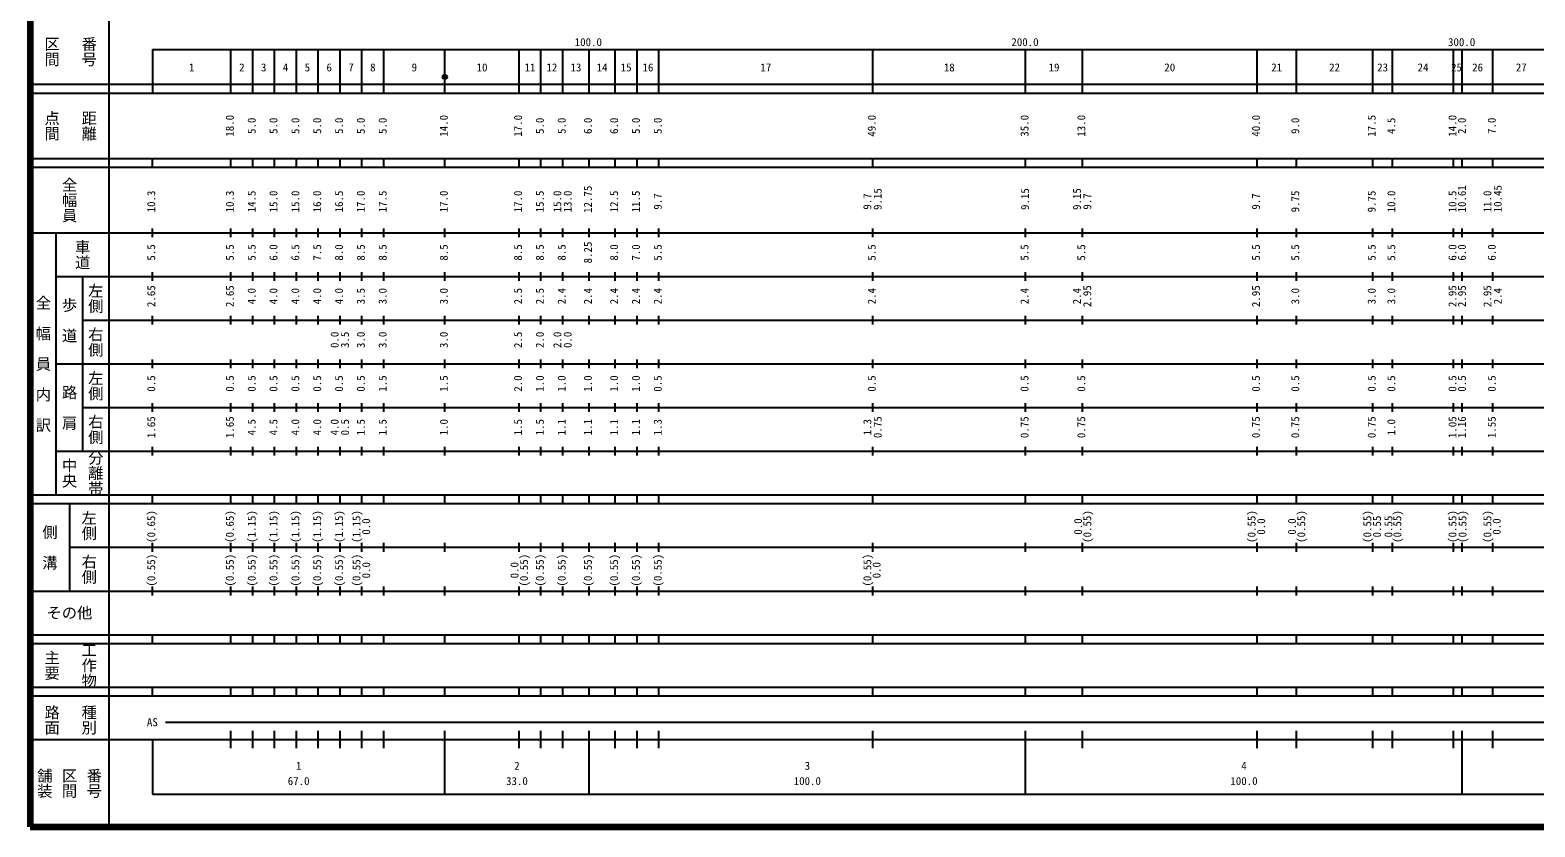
# Model space of a CAD drawing. Units: millimetres on the paper, enlarged 1000 times. Extents: x 40000 to 680000, y 20000 to 380000.
# Drawn here: x 40000 to 384625, y 20000 to 202409 of the extents above; entities that cross this region are included whole.
import ezdxf
from ezdxf.enums import TextEntityAlignment as Align

# ---------------------------------------------------------------- set-up
doc = ezdxf.new("R2010")
doc.units = ezdxf.units.MM
doc.header["$LTSCALE"] = 1000
doc.layers.add('M-TTL', color=2, linetype='Continuous', lineweight=140)
doc.layers.add('M-TTL-BAND', color=7, linetype='Continuous', lineweight=25)
doc.styles.add('@ＭＳ ゴシック', font='')
doc.styles.add('ＭＳ ゴシック', font='')
doc.styles.get('@ＭＳ ゴシック').set_extended_font_data('@MS Gothic')
doc.styles.get('ＭＳ ゴシック').set_extended_font_data('MS Gothic')

msp = doc.modelspace()

# ---------------------------------------------------------------- hatches: boundary and pattern name
at = {"layer": 'M-TTL-BAND'}
msp.add_hatch(color=256, dxfattribs=at).paths.add_polyline_path([(135489, 191684, 1), (134489, 191684, 1)])

# ---------------------------------------------------------------- linework, layer by layer
at = {"layer": 'M-TTL'}
for p, q in [((40000, 380000), (40000, 20000)), ((40000, 20000), (680000, 20000))]:
    msp.add_line(p, q, dxfattribs=at)
at = {"layer": 'M-TTL-BAND'}
for p, q in [((58000, 370000), (58000, 20000)), ((68000, 198000), (579000, 198000)), ((68000, 198000), (68000, 188000)), ((86000, 188000), (86000, 198000)), ((91000, 188000), (91000, 198000)), ((96000, 188000), (96000, 198000)), ((101000, 188000), (101000, 198000)), ((106000, 188000), (106000, 198000)), ((111000, 188000), (111000, 198000)), ((116000, 188000), (116000, 198000)), ((121000, 188000), (121000, 198000)), ((135000, 188000), (135000, 198000)), ((152000, 188000), (152000, 198000)), ((157000, 188000), (157000, 198000)), ((162000, 188000), (162000, 198000)), ((168000, 188000), (168000, 198000)), ((174000, 188000), (174000, 198000)), ((179000, 188000), (179000, 198000)), ((184000, 188000), (184000, 198000)), ((233000, 188000), (233000, 198000)), ((268000, 188000), (268000, 198000)), ((281000, 188000), (281000, 198000)), ((321000, 188000), (321000, 198000)), ((330000, 188000), (330000, 198000)), ((347500, 188000), (347500, 198000)), ((352000, 188000), (352000, 198000)), ((366000, 188000), (366000, 198000)), ((368000, 188000), (368000, 198000)), ((375000, 188000), (375000, 198000)), ((40000, 190000), (579000, 190000)), ((40000, 188000), (579000, 188000)), ((40000, 173000), (579000, 173000)), ((68000, 171000), (68000, 173000)), ((86000, 171000), (86000, 173000)), ((91000, 171000), (91000, 173000)), ((96000, 171000), (96000, 173000)), ((101000, 171000), (101000, 173000)), ((106000, 171000), (106000, 173000)), ((111000, 171000), (111000, 173000)), ((116000, 171000), (116000, 173000)), ((121000, 171000), (121000, 173000)), ((135000, 171000), (135000, 173000)), ((152000, 171000), (152000, 173000)), ((157000, 171000), (157000, 173000)), ((162000, 171000), (162000, 173000)), ((168000, 171000), (168000, 173000)), ((174000, 171000), (174000, 173000)), ((179000, 171000), (179000, 173000)), ((184000, 171000), (184000, 173000)), ((233000, 171000), (233000, 173000)), ((268000, 171000), (268000, 173000)), ((281000, 171000), (281000, 173000)), ((321000, 171000), (321000, 173000)), ((330000, 171000), (330000, 173000)), ((347500, 171000), (347500, 173000)), ((352000, 171000), (352000, 173000)), ((366000, 171000), (366000, 173000)), ((368000, 171000), (368000, 173000)), ((375000, 171000), (375000, 173000)), ((40000, 171000), (579000, 171000)), ((40000, 156000), (579000, 156000)), ((46000, 96000), (46000, 156000)), ((68000, 155000), (68000, 157000)), ((86000, 155000), (86000, 157000)), ((91000, 155000), (91000, 157000)), ((96000, 155000), (96000, 157000)), ((101000, 155000), (101000, 157000)), ((106000, 155000), (106000, 157000)), ((111000, 155000), (111000, 157000)), ((116000, 155000), (116000, 157000)), ((121000, 155000), (121000, 157000)), ((135000, 155000), (135000, 157000)), ((152000, 155000), (152000, 157000)), ((157000, 155000), (157000, 157000)), ((162000, 155000), (162000, 157000)), ((168000, 155000), (168000, 157000)), ((174000, 155000), (174000, 157000)), ((179000, 155000), (179000, 157000)), ((184000, 155000), (184000, 157000)), ((233000, 155000), (233000, 157000)), ((268000, 155000), (268000, 157000)), ((281000, 155000), (281000, 157000)), ((321000, 155000), (321000, 157000)), ((330000, 155000), (330000, 157000)), ((347500, 155000), (347500, 157000)), ((352000, 155000), (352000, 157000)), ((366000, 155000), (366000, 157000)), ((368000, 155000), (368000, 157000)), ((375000, 155000), (375000, 157000)), ((46000, 146000), (579000, 146000)), ((52000, 146000), (52000, 106000)), ((68000, 145000), (68000, 147000)), ((86000, 145000), (86000, 147000)), ((91000, 145000), (91000, 147000)), ((96000, 145000), (96000, 147000)), ((101000, 145000), (101000, 147000)), ((106000, 145000), (106000, 147000)), ((111000, 145000), (111000, 147000)), ((116000, 145000), (116000, 147000)), ((121000, 145000), (121000, 147000)), ((135000, 145000), (135000, 147000)), ((152000, 145000), (152000, 147000)), ((157000, 145000), (157000, 147000)), ((162000, 145000), (162000, 147000)), ((168000, 145000), (168000, 147000)), ((174000, 145000), (174000, 147000)), ((179000, 145000), (179000, 147000)), ((184000, 145000), (184000, 147000)), ((233000, 145000), (233000, 147000)), ((268000, 145000), (268000, 147000)), ((281000, 145000), (281000, 147000)), ((321000, 145000), (321000, 147000)), ((330000, 145000), (330000, 147000)), ((347500, 145000), (347500, 147000)), ((352000, 145000), (352000, 147000)), ((366000, 145000), (366000, 147000)), ((368000, 145000), (368000, 147000)), ((375000, 145000), (375000, 147000)), ((52000, 136000), (579000, 136000)), ((68000, 135000), (68000, 137000)), ((86000, 135000), (86000, 137000)), ((91000, 135000), (91000, 137000)), ((96000, 135000), (96000, 137000)), ((101000, 135000), (101000, 137000)), ((106000, 135000), (106000, 137000)), ((111000, 135000), (111000, 137000)), ((116000, 135000), (116000, 137000)), ((121000, 135000), (121000, 137000)), ((135000, 135000), (135000, 137000)), ((152000, 135000), (152000, 137000)), ((157000, 135000), (157000, 137000)), ((162000, 135000), (162000, 137000)), ((168000, 135000), (168000, 137000)), ((174000, 135000), (174000, 137000)), ((179000, 135000), (179000, 137000)), ((184000, 135000), (184000, 137000)), ((233000, 135000), (233000, 137000)), ((268000, 135000), (268000, 137000)), ((281000, 135000), (281000, 137000)), ((321000, 135000), (321000, 137000)), ((330000, 135000), (330000, 137000)), ((347500, 135000), (347500, 137000)), ((352000, 135000), (352000, 137000)), ((366000, 135000), (366000, 137000)), ((368000, 135000), (368000, 137000)), ((375000, 135000), (375000, 137000)), ((46000, 126000), (579000, 126000)), ((68000, 125000), (68000, 127000)), ((86000, 125000), (86000, 127000)), ((91000, 125000), (91000, 127000)), ((96000, 125000), (96000, 127000)), ((101000, 125000), (101000, 127000)), ((106000, 125000), (106000, 127000)), ((111000, 125000), (111000, 127000)), ((116000, 125000), (116000, 127000)), ((121000, 125000), (121000, 127000)), ((135000, 125000), (135000, 127000)), ((152000, 125000), (152000, 127000)), ((157000, 125000), (157000, 127000)), ((162000, 125000), (162000, 127000)), ((168000, 125000), (168000, 127000)), ((174000, 125000), (174000, 127000)), ((179000, 125000), (179000, 127000)), ((184000, 125000), (184000, 127000)), ((233000, 125000), (233000, 127000)), ((268000, 125000), (268000, 127000)), ((281000, 125000), (281000, 127000)), ((321000, 125000), (321000, 127000)), ((330000, 125000), (330000, 127000)), ((347500, 125000), (347500, 127000)), ((352000, 125000), (352000, 127000)), ((366000, 125000), (366000, 127000)), ((368000, 125000), (368000, 127000)), ((375000, 125000), (375000, 127000)), ((52000, 116000), (579000, 116000)), ((68000, 115000), (68000, 117000)), ((86000, 115000), (86000, 117000)), ((91000, 115000), (91000, 117000)), ((96000, 115000), (96000, 117000)), ((101000, 115000), (101000, 117000)), ((106000, 115000), (106000, 117000)), ((111000, 115000), (111000, 117000)), ((116000, 115000), (116000, 117000)), ((121000, 115000), (121000, 117000)), ((135000, 115000), (135000, 117000)), ((152000, 115000), (152000, 117000)), ((157000, 115000), (157000, 117000)), ((162000, 115000), (162000, 117000)), ((168000, 115000), (168000, 117000)), ((174000, 115000), (174000, 117000)), ((179000, 115000), (179000, 117000)), ((184000, 115000), (184000, 117000)), ((233000, 115000), (233000, 117000)), ((268000, 115000), (268000, 117000)), ((281000, 115000), (281000, 117000)), ((321000, 115000), (321000, 117000)), ((330000, 115000), (330000, 117000)), ((347500, 115000), (347500, 117000)), ((352000, 115000), (352000, 117000)), ((366000, 115000), (366000, 117000)), ((368000, 115000), (368000, 117000)), ((375000, 115000), (375000, 117000)), ((68000, 105000), (68000, 107000)), ((86000, 105000), (86000, 107000)), ((91000, 105000), (91000, 107000)), ((96000, 105000), (96000, 107000)), ((101000, 105000), (101000, 107000)), ((106000, 105000), (106000, 107000)), ((111000, 105000), (111000, 107000)), ((116000, 105000), (116000, 107000)), ((121000, 105000), (121000, 107000)), ((135000, 105000), (135000, 107000)), ((152000, 105000), (152000, 107000)), ((157000, 105000), (157000, 107000)), ((162000, 105000), (162000, 107000)), ((168000, 105000), (168000, 107000)), ((174000, 105000), (174000, 107000)), ((179000, 105000), (179000, 107000)), ((184000, 105000), (184000, 107000)), ((233000, 105000), (233000, 107000)), ((268000, 105000), (268000, 107000)), ((281000, 105000), (281000, 107000)), ((321000, 105000), (321000, 107000)), ((330000, 105000), (330000, 107000)), ((347500, 105000), (347500, 107000)), ((352000, 105000), (352000, 107000)), ((366000, 105000), (366000, 107000)), ((368000, 105000), (368000, 107000)), ((375000, 105000), (375000, 107000)), ((46000, 106000), (579000, 106000)), ((40000, 96000), (579000, 96000)), ((40000, 94000), (579000, 94000)), ((49000, 94000), (49000, 74000)), ((68000, 94000), (68000, 96000)), ((86000, 94000), (86000, 96000)), ((91000, 94000), (91000, 96000)), ((96000, 94000), (96000, 96000)), ((101000, 94000), (101000, 96000)), ((106000, 94000), (106000, 96000)), ((111000, 94000), (111000, 96000)), ((116000, 94000), (116000, 96000)), ((121000, 94000), (121000, 96000)), ((135000, 94000), (135000, 96000)), ((152000, 94000), (152000, 96000)), ((157000, 94000), (157000, 96000)), ((162000, 94000), (162000, 96000)), ((168000, 94000), (168000, 96000)), ((174000, 94000), (174000, 96000)), ((179000, 94000), (179000, 96000)), ((184000, 94000), (184000, 96000)), ((233000, 94000), (233000, 96000)), ((268000, 94000), (268000, 96000)), ((281000, 94000), (281000, 96000)), ((321000, 94000), (321000, 96000)), ((330000, 94000), (330000, 96000)), ((347500, 94000), (347500, 96000)), ((352000, 94000), (352000, 96000)), ((366000, 94000), (366000, 96000)), ((368000, 94000), (368000, 96000)), ((375000, 94000), (375000, 96000)), ((49000, 84000), (579000, 84000)), ((68000, 83000), (68000, 85000)), ((86000, 83000), (86000, 85000)), ((91000, 83000), (91000, 85000)), ((96000, 83000), (96000, 85000)), ((101000, 83000), (101000, 85000)), ((106000, 83000), (106000, 85000)), ((111000, 83000), (111000, 85000)), ((116000, 83000), (116000, 85000)), ((121000, 83000), (121000, 85000)), ((135000, 83000), (135000, 85000)), ((152000, 83000), (152000, 85000)), ((157000, 83000), (157000, 85000)), ((162000, 83000), (162000, 85000)), ((168000, 83000), (168000, 85000)), ((174000, 83000), (174000, 85000)), ((179000, 83000), (179000, 85000)), ((184000, 83000), (184000, 85000)), ((233000, 83000), (233000, 85000)), ((268000, 83000), (268000, 85000)), ((281000, 83000), (281000, 85000)), ((321000, 83000), (321000, 85000)), ((330000, 83000), (330000, 85000)), ((347500, 83000), (347500, 85000)), ((352000, 83000), (352000, 85000)), ((366000, 83000), (366000, 85000)), ((368000, 83000), (368000, 85000)), ((375000, 83000), (375000, 85000)), ((40000, 74000), (579000, 74000)), ((68000, 73000), (68000, 75000)), ((86000, 73000), (86000, 75000)), ((91000, 73000), (91000, 75000)), ((96000, 73000), (96000, 75000)), ((101000, 73000), (101000, 75000)), ((106000, 73000), (106000, 75000)), ((111000, 73000), (111000, 75000)), ((116000, 73000), (116000, 75000)), ((121000, 73000), (121000, 75000)), ((135000, 73000), (135000, 75000)), ((152000, 73000), (152000, 75000)), ((157000, 73000), (157000, 75000)), ((162000, 73000), (162000, 75000)), ((168000, 73000), (168000, 75000)), ((174000, 73000), (174000, 75000)), ((179000, 73000), (179000, 75000)), ((184000, 73000), (184000, 75000)), ((233000, 73000), (233000, 75000)), ((268000, 73000), (268000, 75000)), ((281000, 73000), (281000, 75000)), ((321000, 73000), (321000, 75000)), ((330000, 73000), (330000, 75000)), ((347500, 73000), (347500, 75000)), ((352000, 73000), (352000, 75000)), ((366000, 73000), (366000, 75000)), ((368000, 73000), (368000, 75000)), ((375000, 73000), (375000, 75000)), ((40000, 64000), (579000, 64000)), ((68000, 62000), (68000, 64000)), ((86000, 62000), (86000, 64000)), ((91000, 62000), (91000, 64000)), ((96000, 62000), (96000, 64000)), ((101000, 62000), (101000, 64000)), ((106000, 62000), (106000, 64000)), ((111000, 62000), (111000, 64000)), ((116000, 62000), (116000, 64000)), ((121000, 62000), (121000, 64000)), ((135000, 62000), (135000, 64000)), ((152000, 62000), (152000, 64000)), ((157000, 62000), (157000, 64000)), ((162000, 62000), (162000, 64000)), ((168000, 62000), (168000, 64000)), ((174000, 62000), (174000, 64000)), ((179000, 62000), (179000, 64000)), ((184000, 62000), (184000, 64000)), ((233000, 62000), (233000, 64000)), ((268000, 62000), (268000, 64000)), ((281000, 62000), (281000, 64000)), ((321000, 62000), (321000, 64000)), ((330000, 62000), (330000, 64000)), ((347500, 62000), (347500, 64000)), ((352000, 62000), (352000, 64000)), ((366000, 62000), (366000, 64000)), ((368000, 62000), (368000, 64000)), ((375000, 62000), (375000, 64000)), ((40000, 62000), (579000, 62000)), ((40000, 52000), (579000, 52000)), ((68000, 50000), (68000, 52000)), ((86000, 50000), (86000, 52000)), ((91000, 50000), (91000, 52000)), ((96000, 50000), (96000, 52000)), ((101000, 50000), (101000, 52000)), ((106000, 50000), (106000, 52000)), ((111000, 50000), (111000, 52000)), ((116000, 50000), (116000, 52000)), ((121000, 50000), (121000, 52000)), ((135000, 50000), (135000, 52000)), ((152000, 50000), (152000, 52000)), ((157000, 50000), (157000, 52000)), ((162000, 50000), (162000, 52000)), ((168000, 50000), (168000, 52000)), ((174000, 50000), (174000, 52000)), ((179000, 50000), (179000, 52000)), ((184000, 50000), (184000, 52000)), ((233000, 50000), (233000, 52000)), ((268000, 50000), (268000, 52000)), ((281000, 50000), (281000, 52000)), ((321000, 50000), (321000, 52000)), ((330000, 50000), (330000, 52000)), ((347500, 50000), (347500, 52000)), ((352000, 50000), (352000, 52000)), ((366000, 50000), (366000, 52000)), ((368000, 50000), (368000, 52000)), ((375000, 50000), (375000, 52000)), ((40000, 50000), (579000, 50000)), ((71000, 44000), (565000, 44000)), ((86000, 38000), (86000, 42000)), ((91000, 38000), (91000, 42000)), ((96000, 38000), (96000, 42000)), ((101000, 38000), (101000, 42000)), ((106000, 38000), (106000, 42000)), ((111000, 38000), (111000, 42000)), ((116000, 38000), (116000, 42000)), ((121000, 38000), (121000, 42000)), ((135000, 27500), (135000, 42000)), ((152000, 38000), (152000, 42000)), ((157000, 38000), (157000, 42000)), ((162000, 38000), (162000, 42000)), ((168000, 27500), (168000, 42000)), ((174000, 38000), (174000, 42000)), ((179000, 38000), (179000, 42000)), ((184000, 38000), (184000, 42000)), ((233000, 38000), (233000, 42000)), ((268000, 27500), (268000, 42000)), ((281000, 38000), (281000, 42000)), ((321000, 38000), (321000, 42000)), ((330000, 38000), (330000, 42000)), ((347500, 38000), (347500, 42000)), ((352000, 38000), (352000, 42000)), ((366000, 38000), (366000, 42000)), ((368000, 27500), (368000, 42000)), ((375000, 38000), (375000, 42000)), ((40000, 40000), (579000, 40000)), ((68000, 40000), (68000, 27500)), ((68000, 27500), (579000, 27500))]:
    msp.add_line(p, q, dxfattribs=at)
msp.add_circle((134989, 191684), 500, dxfattribs=at)

# ---------------------------------------------------------------- texts
at = {"layer": 'M-TTL-BAND', "style": '@ＭＳ ゴシック'}
for s, p in [('区間', (45000, 197500)), ('番号', (53500, 197500)), ('点間', (45000, 180500)), ('距離', (53500, 180500)), ('全幅員', (49000, 163500)), ('車道', (52000, 151000)), ('全\u3000幅\u3000員\u3000内\u3000訳', (43000, 126000)), ('左側', (55000, 141000)), ('歩\u3000道', (49000, 136000)), ('右側', (55000, 131000)), ('左側', (55000, 121000)), ('路\u3000肩', (49000, 116000)), ('右側', (55000, 111000)), ('中央', (49000, 101000)), ('分離帯', (55000, 101000)), ('左側', (53500, 89000)), ('側\u3000溝', (44500, 84000)), ('右側', (53500, 79000)), ('主要', (45000, 57000)), ('工作物', (53500, 57000)), ('路面', (45000, 44500)), ('種別', (53500, 44500)), ('舗装', (43333, 30000)), ('区間', (49000, 30000)), ('番号', (54667, 30000))]:
    msp.add_text(s, height=2566, rotation=270, dxfattribs=at).set_placement(p, align=Align.MIDDLE_CENTER)
at = {"layer": 'M-TTL-BAND', "style": 'ＭＳ ゴシック'}
for s, p in [('100.0', (167844, 198195)), ('200.0', (267844, 198195)), ('300.0', (367844, 198195)), ('1', (77000, 192405)), ('2', (88500, 192405)), ('3', (93500, 192405)), ('4', (98500, 192405)), ('5', (103500, 192405)), ('6', (108500, 192405)), ('7', (113500, 192405)), ('8', (118500, 192405)), ('9', (128000, 192405)), ('10', (143500, 192405)), ('11', (154500, 192405)), ('12', (159500, 192405)), ('13', (165000, 192405)), ('14', (171000, 192405)), ('15', (176500, 192405)), ('16', (181500, 192405)), ('17', (208500, 192405)), ('18', (250500, 192405)), ('19', (274500, 192405)), ('20', (301000, 192405)), ('21', (325500, 192405)), ('22', (338750, 192405)), ('23', (349750, 192405)), ('24', (359000, 192405)), ('25', (366671, 192405)), ('26', (371500, 192405)), ('27', (381500, 192405)), ('AS', (68000, 42500)), ('1', (101500, 32523)), ('2', (151500, 32523)), ('3', (218000, 32523)), ('4', (318000, 32523)), ('67.0', (101500, 29033)), ('33.0', (151500, 29033)), ('100.0', (218000, 29033)), ('100.0', (318000, 29033))]:
    msp.add_text(s, height=1833, dxfattribs=at).set_placement(p, align=Align.BOTTOM_CENTER)
for s, p in [('18.0', (87201, 180500)), ('14.0', (136201, 180500)), ('17.0', (153201, 180500)), ('49.0', (234201, 180500)), ('35.0', (269201, 180500)), ('13.0', (282201, 180500)), ('40.0', (322201, 180500)), ('17.5', (348701, 180500)), ('14.0', (367201, 180500)), ('5.0', (92201, 180500)), ('5.0', (97201, 180500)), ('5.0', (102201, 180500)), ('5.0', (107201, 180500)), ('5.0', (112201, 180500)), ('5.0', (117201, 180500)), ('5.0', (122201, 180500)), ('5.0', (158201, 180500)), ('5.0', (163201, 180500)), ('6.0', (169201, 180500)), ('6.0', (175201, 180500)), ('5.0', (180201, 180500)), ('5.0', (185201, 180500)), ('9.0', (331201, 180500)), ('4.5', (353201, 180500)), ('2.0', (369370, 180500)), ('7.0', (376201, 180500)), ('10.3', (69201, 163174)), ('10.3', (87201, 163174)), ('14.5', (92201, 163174)), ('15.0', (97201, 163174)), ('15.0', (102201, 163174)), ('16.0', (107201, 163174)), ('16.5', (112201, 163174)), ('17.0', (117201, 163174)), ('17.5', (122201, 163174)), ('17.0', (136201, 163174)), ('17.0', (153201, 163174)), ('15.5', (158201, 163174)), ('15.0', (162201, 163174)), ('13.0', (164571, 163174)), ('12.75', (169201, 163681)), ('12.5', (175201, 163174)), ('11.5', (180201, 163174)), ('9.15', (235571, 163731)), ('9.15', (269309, 163731)), ('9.15', (281201, 163731)), ('9.75', (331201, 163174)), ('9.75', (348701, 163174)), ('10.0', (353201, 163174)), ('10.5', (367201, 163174)), ('10.61', (369370, 163776)), ('11.0', (375201, 163174)), ('10.45', (377571, 163815)), ('9.7', (185201, 163174)), ('9.7', (233201, 163174)), ('9.7', (283571, 163174)), ('9.7', (322201, 163174)), ('5.5', (69201, 151500)), ('5.5', (87201, 151500)), ('5.5', (92201, 151500)), ('6.0', (97201, 151500)), ('6.5', (102201, 151500)), ('7.5', (107201, 151500)), ('8.0', (112201, 151500)), ('8.5', (117201, 151500)), ('8.5', (122201, 151500)), ('8.5', (136201, 151500)), ('8.5', (153201, 151500)), ('8.5', (158201, 151500)), ('8.5', (163201, 151500)), ('8.25', (169201, 151500)), ('8.0', (175201, 151500)), ('7.0', (180201, 151500)), ('5.5', (185201, 151500)), ('5.5', (234201, 151500)), ('5.5', (269201, 151500)), ('5.5', (282201, 151500)), ('5.5', (322201, 151500)), ('5.5', (331201, 151500)), ('5.5', (348701, 151500)), ('5.5', (353201, 151500)), ('6.0', (367201, 151500)), ('6.0', (369370, 151500)), ('6.0', (376201, 151500)), ('2.65', (69201, 141500)), ('2.65', (87201, 141500)), ('4.0', (92201, 141500)), ('4.0', (97201, 141500)), ('4.0', (102201, 141500)), ('4.0', (107201, 141500)), ('4.0', (112201, 141500)), ('3.5', (117201, 141500)), ('3.0', (122201, 141500)), ('3.0', (136201, 141500)), ('2.5', (153201, 141500)), ('2.5', (158201, 141500)), ('2.4', (163201, 141500)), ('2.4', (169201, 141500)), ('2.4', (175201, 141500)), ('2.4', (180201, 141500)), ('2.4', (185201, 141500)), ('2.4', (234201, 141500)), ('2.4', (269201, 141500)), ('2.4', (281201, 141500)), ('2.95', (283571, 141500)), ('2.95', (322201, 141500)), ('3.0', (331201, 141500)), ('3.0', (348701, 141500)), ('3.0', (353201, 141500)), ('2.95', (367201, 141500)), ('2.95', (369370, 141500)), ('2.95', (375201, 141500)), ('2.4', (377571, 141500)), ('0.0', (111201, 131500)), ('3.5', (113571, 131500)), ('3.0', (117201, 131500)), ('3.0', (122201, 131500)), ('3.0', (136201, 131500)), ('2.5', (153201, 131500)), ('2.0', (158201, 131500)), ('2.0', (162201, 131500)), ('0.0', (164571, 131500)), ('0.5', (69201, 121500)), ('0.5', (87201, 121500)), ('0.5', (92201, 121500)), ('0.5', (97201, 121500)), ('0.5', (102201, 121500)), ('0.5', (107201, 121500)), ('0.5', (112201, 121500)), ('0.5', (117201, 121500)), ('1.5', (122201, 121500)), ('1.5', (136201, 121500)), ('2.0', (153201, 121500)), ('1.0', (158201, 121500)), ('1.0', (163201, 121500)), ('1.0', (169201, 121500)), ('1.0', (175201, 121500)), ('1.0', (180201, 121500)), ('0.5', (185201, 121500)), ('0.5', (234201, 121500)), ('0.5', (269201, 121500)), ('0.5', (282201, 121500)), ('0.5', (322201, 121500)), ('0.5', (331201, 121500)), ('0.5', (348701, 121500)), ('0.5', (353201, 121500)), ('0.5', (367201, 121500)), ('0.5', (369370, 121500)), ('0.5', (376201, 121500)), ('1.65', (69201, 111500)), ('1.65', (87201, 111500)), ('0.75', (235571, 111500)), ('0.75', (269201, 111500)), ('0.75', (282201, 111500)), ('0.75', (322201, 111500)), ('0.75', (331201, 111500)), ('0.75', (348701, 111500)), ('1.05', (367201, 111500)), ('1.16', (369370, 111500)), ('1.55', (376201, 111500)), ('4.5', (92201, 111500)), ('4.5', (97201, 111500)), ('4.0', (102201, 111500)), ('4.0', (107201, 111500)), ('4.0', (111201, 111500)), ('0.5', (113571, 111500)), ('1.5', (117201, 111500)), ('1.5', (122201, 111500)), ('1.0', (136201, 111500)), ('1.5', (153201, 111500)), ('1.5', (158201, 111500)), ('1.1', (163201, 111500)), ('1.1', (169201, 111500)), ('1.1', (175201, 111500)), ('1.1', (180201, 111500)), ('1.3', (185201, 111500)), ('1.3', (233201, 111500)), ('1.0', (353201, 111500)), ('(0.65)', (69201, 88764)), ('(0.65)', (87201, 88764)), ('(1.15)', (92201, 88764)), ('(1.15)', (97201, 88764)), ('(1.15)', (102201, 88764)), ('(1.15)', (107201, 88764)), ('(1.15)', (112201, 88764)), ('(1.15)', (116201, 88764)), ('0.0', (118419, 88764)), ('0.0', (281470, 88764)), ('(0.55)', (283571, 88764)), ('(0.55)', (321201, 88764)), ('0.0', (323394, 88764)), ('0.0', (330450, 88764)), ('(0.55)', (332571, 88764)), ('(0.55)', (347701, 88764)), ('0.55', (349913, 88764)), ('0.55', (352538, 88764)), ('(0.55)', (354571, 88764)), ('(0.55)', (367201, 88764)), ('(0.55)', (369494, 88764)), ('(0.55)', (375201, 88764)), ('0.0', (377323, 88764)), ('(0.55)', (69201, 78764)), ('(0.55)', (87201, 78764)), ('(0.55)', (92201, 78764)), ('(0.55)', (97201, 78764)), ('(0.55)', (102201, 78764)), ('(0.55)', (107201, 78764)), ('(0.55)', (112201, 78764)), ('(0.55)', (116201, 78764)), ('0.0', (118419, 78764)), ('0.0', (152393, 78764)), ('(0.55)', (154571, 78764)), ('(0.55)', (158201, 78764)), ('(0.55)', (163201, 78764)), ('(0.55)', (169201, 78764)), ('(0.55)', (175201, 78764)), ('(0.55)', (180201, 78764)), ('(0.55)', (185201, 78764)), ('(0.55)', (233201, 78764)), ('0.0', (235315, 78764))]:
    msp.add_text(s, height=1833, rotation=90, dxfattribs=at).set_placement(p, align=Align.BOTTOM_CENTER)
msp.add_text('その他', height=2566, dxfattribs=at).set_placement((49000, 69000), align=Align.MIDDLE_CENTER)

doc.saveas('drawing.dxf')
